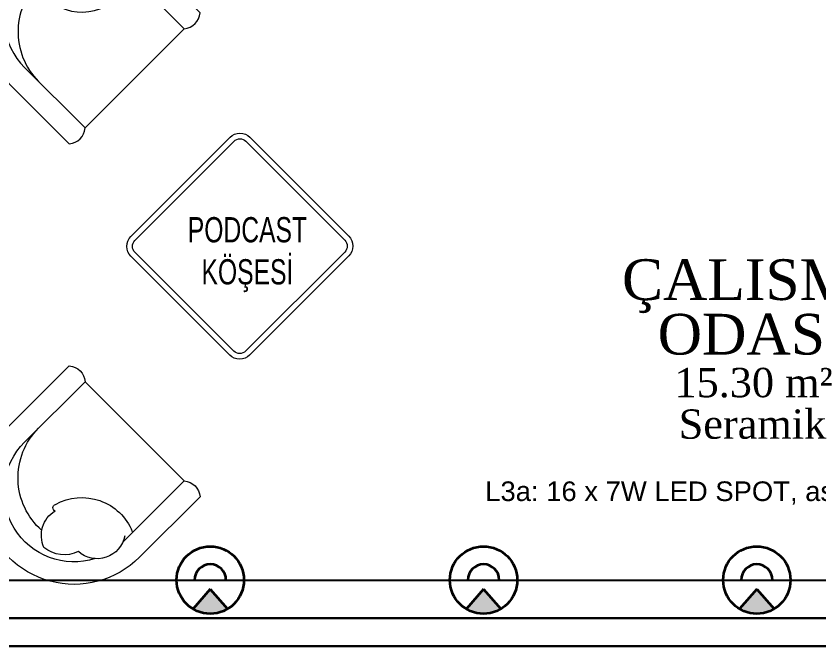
# Model space of a CAD drawing. Header units: centimetres. Extents: x 104975 to 122481, y -80380 to -76628.
# Drawn here: x 117638.3 to 117924.7, y -78945.6 to -78720.3 of the extents above; entities that cross this region are included whole.
import ezdxf
from ezdxf.enums import TextEntityAlignment as Align

# ---------------------------------------------------------------- set-up
doc = ezdxf.new("R2010")
doc.units = ezdxf.units.CM
for name, color, linetype, lineweight in [('000 DUVAR UPDATED', 30, 'Continuous', 35), ('00_DUVAR', 150, 'Continuous', 30), ('00_tefriş', 253, 'Continuous', 9), ('VK_AYDINLATMA_HATTI', 1, 'Continuous', 25), ('VK_SPOT', 1, 'Continuous', 35), ('VK_YAZI', 7, 'Continuous', 18), ('YAZI', 7, 'Continuous', 20)]:
    doc.layers.add(name, color=color, linetype=linetype, lineweight=lineweight)
doc.layers.add('grid_yazi', color=7, linetype='Continuous')
doc.styles.add('grid_yazi', font='arial.ttf', dxfattribs={"width": 0.7})
doc.styles.get("Standard").update_dxf_attribs({"font": 'times.ttf'})
doc.styles.add('VK', font='arial.ttf')

# ---------------------------------------------------------------- blocks, each defined once
blk = doc.blocks.new('oda ismi-flat-1-flat-2-flat-1')
at = {"layer": 'YAZI'}
for tag, height, p in [('ODAISMI', 25.92, (32.82, 3.23)), ('ODAISMI', 25.92, (32.82, -31.51)), ('METREKARE', 18.66, (32.64, -58.69)), ('MALZEME', 18.66, (34.41, -85.12))]:
    blk.add_attdef(tag, text='', height=height, dxfattribs=at).set_placement(p, align=Align.CENTER)
blk = doc.blocks.new('fsfsdf')
at = {"color": 0}
for points in [[(100116.71, -78929.66), (100066.71, -78929.66, -0.414214), (100061.71, -78924.66), (100061.71, -78874.82, -0.414214), (100066.71, -78869.82), (100116.71, -78869.82, -0.414214), (100121.71, -78874.82), (100121.71, -78924.66, -0.414214)], [(100116.71, -78927.66), (100066.71, -78927.66, -0.414214), (100063.71, -78924.66), (100063.71, -78874.82, -0.414214), (100066.71, -78871.82), (100116.71, -78871.82, -0.414214), (100119.71, -78874.82), (100119.71, -78924.66, -0.414214)]]:
    blk.add_lwpolyline(points, format="xyb", close=True, dxfattribs=at)
blk = doc.blocks.new('sfvsfdvf')
at = {"layer": '00_tefriş'}
blk.add_line((100116.68, -78789.13), (100116.71, -78819.64), dxfattribs=at)
blk.add_lwpolyline([(100116.71, -78819.64, 0.369229), (100124.71, -78819.63), (100124.68, -78789.12, 1), (100058.68, -78789.18), (100058.71, -78819.69, 0.369229), (100066.71, -78819.68)], format="xyb", close=True, dxfattribs=at)
blk.add_lwpolyline([(100113.85, -78777.6, 0.785087), (100066.68, -78789.17), (100066.71, -78819.68)], format="xyb", dxfattribs=at)
for centre, radius, start, end in [((100101.7, -78777.15), 10.28, 110.5305, 193.3597), ((100097.11, -78778.77), 11.28, 18.6466, 85.0001), ((100091.68, -78796.22), 25, 86.342, 180.0539), ((100107.28, -78785.17), 10.02, 325.8599, 87.0078), ((100091.22, -78780.62), 1.2, 66.2577, 209.3762), ((100108.81, -78775.97), 19.36, 195.7143, 292.9857), ((100091.68, -78789.15), 25, 0.0539, 1.1464)]:
    blk.add_arc(centre, radius, start, end, dxfattribs=at)
blk = doc.blocks.new('VK_spot')
at = {"ltscale": 30}
blk.add_hatch(color=256, dxfattribs=at).paths.add_polyline_path([(0, -3.26), (-6.14, -10.31, 0.275294), (6.14, -10.31)])
for q in [(-6.14, -10.31), (6.14, -10.31)]:
    blk.add_line((0, -3.26), q, dxfattribs=at)
blk.add_circle((0, 0), 12, dxfattribs=at)
blk.add_arc((0, 0), 5.6, 0, 180, dxfattribs=at)

msp = doc.modelspace()

# ---------------------------------------------------------------- linework, layer by layer
at = {"layer": '00_DUVAR'}
for points in [[(118206.217, -78955), (118206.217, -78945), (117606.217, -78945), (117606.217, -79290), (117681.217, -79290), (117681.217, -79315), (117581.217, -79315), (117581.217, -78925), (117606.217, -78925), (117606.217, -78935)], [(117606.217, -78935), (118206.217, -78935), (118206.217, -78925), (118231.217, -78925), (118231.217, -78955), (118206.217, -78955)]]:
    msp.add_lwpolyline(points, dxfattribs=at)
at = {"layer": 'VK_AYDINLATMA_HATTI'}
msp.add_lwpolyline([(117610.124, -78921.387), (117707.585, -78921.387), (117805.045, -78921.387), (117902.506, -78921.387), (117999.966, -78921.387), (118097.427, -78921.387), (118194.887, -78921.387), (118194.887, -78805.779), (118194.887, -78690.172), (118097.427, -78690.172), (117999.966, -78690.172), (117902.506, -78690.172), (117805.045, -78690.172), (117707.585, -78690.172), (117610.124, -78690.172), (117610.124, -78805.779)], close=True, dxfattribs=at)

# ---------------------------------------------------------------- block references
at = {"layer": '000 DUVAR UPDATED'}
ref = msp.add_blockref('oda ismi-flat-1-flat-2-flat-1', (117919.881, -78823.335), dxfattribs=dict(at, xscale=-0.5599999999999999, yscale=0.5599999999999999, zscale=0.5599999999999999))
ref.add_attrib('METREKARE', '15.30 m²', dxfattribs={"layer": 'YAZI', "height": 10.4509}).set_placement((117901.379, -78856.201), align=Align.CENTER)
ref.add_attrib('MALZEME', 'Seramik', dxfattribs={"layer": 'YAZI', "height": 10.4509}).set_placement((117900.951, -78871), align=Align.CENTER)
ref.add_attrib('ODAISMI', 'ODASI', dxfattribs={"layer": 'YAZI', "height": 14.5152}).set_placement((117900.638, -78840.983), align=Align.CENTER)
ref.add_attrib('ODAISMI', 'ÇALISMA', dxfattribs={"layer": 'YAZI', "height": 14.5152}).set_placement((117903.759, -78821.524), align=Align.CENTER)
at = {"layer": '00_DUVAR', "rotation": 45}
msp.add_blockref('sfvsfdvf', (-8828.835, -93784.1), dxfattribs=at)
at = {"layer": '00_DUVAR', "xscale": -1, "rotation": 134.9999999999999}
msp.add_blockref('sfvsfdvf', (-8828.835, -63826.757), dxfattribs=at)
at = {"layer": '00_tefriş', "rotation": 45}
msp.add_blockref('fsfsdf', (-8847.944, -93787.346), dxfattribs=at)
at = {"layer": 'VK_SPOT'}
for p in [(117707.585, -78921.387), (117805.045, -78921.387), (117902.506, -78921.387)]:
    msp.add_blockref('VK_spot', p, dxfattribs=at)

# ---------------------------------------------------------------- texts
at = {"layer": 'grid_yazi', "insert": (117720.831, -78805.37), "char_height": 9, "width": 121.06121, "attachment_point": 5, "style": 'grid_yazi'}
msp.add_mtext('PODCAST\\PKÖŞESİ', dxfattribs=at)
at = {"layer": 'VK_YAZI', "color": 1, "style": 'VK'}
msp.add_text('L3a: 16 x 7W LED SPOT, asma tavan bandı 20 cm', height=7, dxfattribs=at).set_placement((117805.643, -78889.727), align=Align.MIDDLE_LEFT)

doc.saveas('drawing.dxf')
